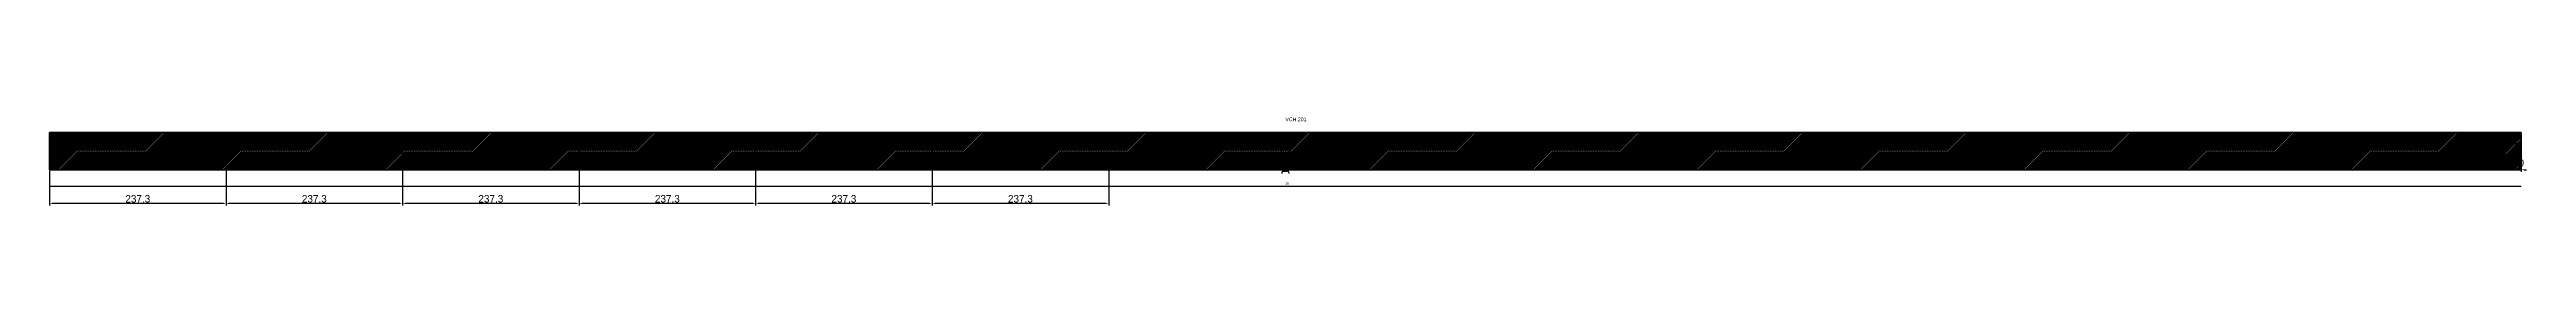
# Model space of a CAD drawing. Header units: metres. Extents: x 12796 to 16125, y 13111 to 13229.
import ezdxf

# ---------------------------------------------------------------- set-up
doc = ezdxf.new("R2010")
doc.units = ezdxf.units.M
for name, color, linetype in [('00 - FELIPE', 2, 'CONTINUOUS'), ('COTA', 241, 'CONTINUOUS'), ('Escoras', 2, 'CONTINUOUS'), ('Forcador', 251, 'CONTINUOUS'), ('Hachura', 251, 'CONTINUOUS'), ('NOMENCLATURA', 7, 'CONTINUOUS'), ('Painéis', 200, 'CONTINUOUS'), ('REAPROVEITAMENTO', 251, 'CONTINUOUS'), ('SARR_2.2x7', 40, 'CONTINUOUS')]:
    doc.layers.add(name, color=color, linetype=linetype)
doc.styles.add('STR_STANDARD', font='arial.ttf')
doc.dimstyles.new('EZ DXF', dxfattribs={"dimtxt": 10, "dimasz": 3.5, "dimexe": 3, "dimexo": 1.5, "dimgap": 1, "dimtad": 1, "dimdec": 1, "dimdsep": 46, "dimcen": 2.5, "dimazin": 3, "dimtfac": 1, "dimtmove": 0, "dimatfit": 3})

msp = doc.modelspace()

# ---------------------------------------------------------------- hatches: boundary and pattern name
at = {"layer": 'REAPROVEITAMENTO'}
h = msp.add_hatch(dxfattribs=at)
h.set_pattern_fill('ANSI31', scale=0.5)
h.paths.add_polyline_path([(12795.59, 13158.99), (16118.31, 13158.99), (16118.31, 13208.99), (12795.59, 13208.99)])
h = msp.add_hatch(dxfattribs=at)
h.set_pattern_fill('ANSI31', scale=0.5)
h.paths.add_polyline_path([(12795.59, 13158.99), (16118.31, 13158.99), (16118.31, 13208.99), (12795.59, 13208.99)])

# ---------------------------------------------------------------- linework, layer by layer
at = {"layer": '00 - FELIPE'}
msp.add_line((12795.59, 13136.99), (16118.31, 13136.99), dxfattribs=at)
msp.add_line((12795.59, 13136.99), (16118.31, 13136.99), dxfattribs=at)
at = {"layer": 'Escoras'}
msp.add_circle((14456.95, 13183.99), 5, dxfattribs=at)
msp.add_circle((14456.95, 13183.99), 5, dxfattribs=at)
at = {"layer": 'Forcador'}
msp.add_circle((12805.59, 13183.99), 3, dxfattribs=at)
msp.add_circle((12805.59, 13183.99), 3, dxfattribs=at)
at = {"layer": 'Hachura'}
msp.add_solid([(14453.95, 13161.99), (14459.95, 13161.99), (14453.95, 13155.99), (14459.95, 13155.99)], dxfattribs=at)
msp.add_solid([(14453.95, 13161.99), (14459.95, 13161.99), (14453.95, 13155.99), (14459.95, 13155.99)], dxfattribs=at)
at = {"layer": 'Painéis'}
for points in [[(12795.59, 13158.99), (12795.59, 13208.99)], [(12795.59, 13208.99), (16118.31, 13208.99)], [(12795.59, 13158.99), (12795.59, 13208.99)], [(12795.59, 13208.99), (16118.31, 13208.99)], [(13032.89, 13158.99), (13032.89, 13208.99)], [(13032.89, 13158.99), (13032.89, 13208.99)], [(13270.19, 13158.99), (13270.19, 13208.99)], [(13270.19, 13158.99), (13270.19, 13208.99)], [(13507.49, 13158.99), (13507.49, 13208.99)], [(13507.49, 13158.99), (13507.49, 13208.99)], [(13744.79, 13158.99), (13744.79, 13208.99)], [(13744.79, 13158.99), (13744.79, 13208.99)], [(13982.09, 13158.99), (13982.09, 13208.99)], [(13982.09, 13158.99), (13982.09, 13208.99)], [(16118.31, 13158.99), (16118.31, 13208.99)], [(16118.31, 13158.99), (16118.31, 13208.99)], [(12795.59, 13158.99), (16118.31, 13158.99)], [(12795.59, 13158.99), (16118.31, 13158.99)]]:
    msp.add_lwpolyline(points, close=True, dxfattribs=at)
msp.add_arc((14456.95, 13153.99), 5, 0, 180, dxfattribs=at)
msp.add_arc((14456.95, 13153.99), 5, 0, 180, dxfattribs=at)
at = {"layer": 'SARR_2.2x7'}
for p, q in [((12802.59, 13158.99), (12802.59, 13208.99)), ((12802.59, 13158.99), (12802.59, 13208.99)), ((16111.31, 13158.99), (16111.31, 13208.99)), ((16111.31, 13158.99), (16111.31, 13208.99))]:
    msp.add_line(p, q, dxfattribs=at)

# ---------------------------------------------------------------- texts
at = {"layer": '00 - FELIPE'}
msp.add_text('00', height=3, dxfattribs=at).set_placement((14456.95, 13138.99))
msp.add_text('00', height=3, dxfattribs=at).set_placement((14456.95, 13138.99))
at = {"layer": 'NOMENCLATURA', "style": 'STR_STANDARD'}
msp.add_text('VCH.201', height=5, dxfattribs=at).set_placement((14456.95, 13223.99))
msp.add_text('VCH.201', height=5, dxfattribs=at).set_placement((14456.95, 13223.99))

# ---------------------------------------------------------------- dimensions: what is measured, and where the dimension line sits
at = {"layer": 'COTA'}
for base, p1, p2 in [((16118.30993078, 13158.9905), (16118.30993078, 13158.9905), (16118.30993078, 13208.9905)), ((16118.30993078, 13158.9905), (16118.30993078, 13158.9905), (16118.30993078, 13208.9905)), ((12795.59, 13113.99), (12795.59, 13158.99), (13032.89, 13158.99)), ((12795.59, 13113.99), (12795.59, 13158.99), (13032.89, 13158.99)), ((13032.89, 13113.99), (13032.89, 13158.99), (13270.19, 13158.99)), ((13032.89, 13113.99), (13032.89, 13158.99), (13270.19, 13158.99)), ((13270.19, 13113.99), (13270.19, 13158.99), (13507.49, 13158.99)), ((13270.19, 13113.99), (13270.19, 13158.99), (13507.49, 13158.99)), ((13507.49, 13113.99), (13507.49, 13158.99), (13744.79, 13158.99)), ((13507.49, 13113.99), (13507.49, 13158.99), (13744.79, 13158.99)), ((13744.79, 13113.99), (13744.79, 13158.99), (13982.09, 13158.99)), ((13744.79, 13113.99), (13744.79, 13158.99), (13982.09, 13158.99)), ((13982.09, 13113.99), (13982.09, 13158.99), (14219.39, 13158.99)), ((13982.09, 13113.99), (13982.09, 13158.99), (14219.39, 13158.99))]:
    msp.add_linear_dim(base=base, p1=p1, p2=p2, dimstyle='EZ DXF', dxfattribs=at).render()

doc.saveas('drawing.dxf')
